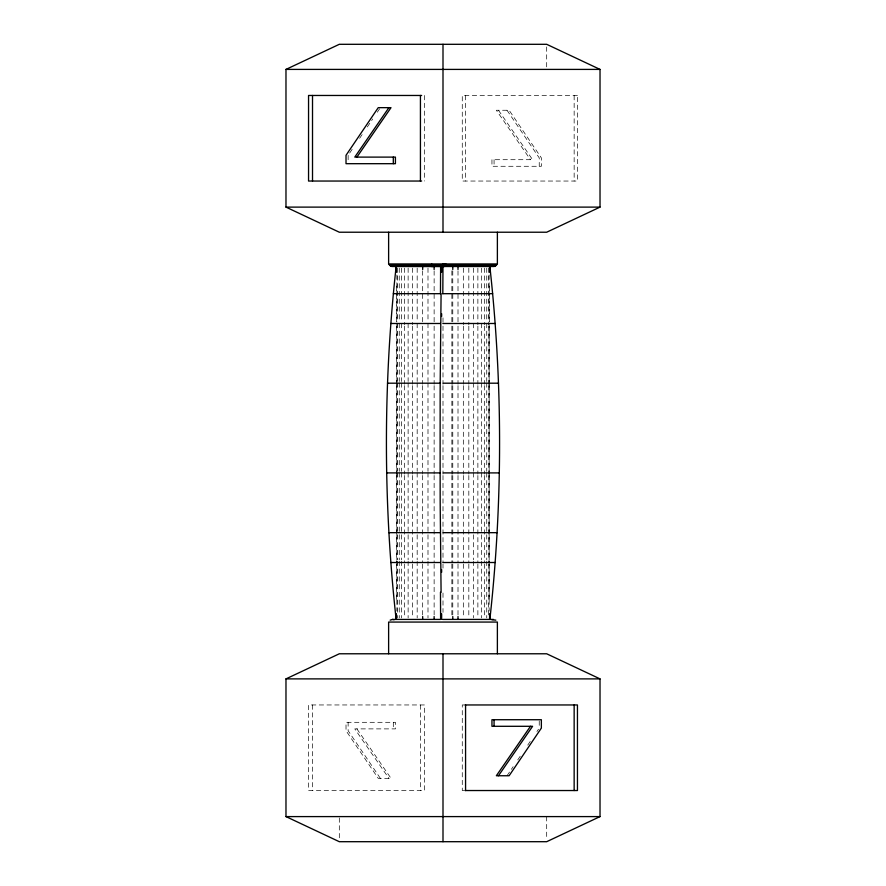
<?xml version="1.0" encoding="UTF-8"?>
<svg xmlns="http://www.w3.org/2000/svg" width="886" height="886" viewBox="0 0 886 886"><rect width="100%" height="100%" fill="white"/><g stroke="black" fill="none" stroke-linecap="round" stroke-linejoin="round"><path stroke-width="0.66" stroke-dasharray="4.43 3.32" d="M349.66 153.034L352.739 148.494M359.638 138.282L362.706 133.753M367.313 126.942L372.685 119.001M377.292 112.201L379.596 108.79M507.013 775.748L513.149 766.678M517.756 759.867L520.824 755.337M527.735 745.126L530.803 740.585M536.938 731.515L538.478 729.244M464.474 704.957L462.27 704.957L462.27 790.533L464.474 790.533M498.464 110.252L532.597 159.701L491.951 159.701L491.951 166.28L541.357 166.28L541.357 157.896L509.129 110.252L496.348 110.252L530.481 159.701M356.892 728.89L391.014 778.34L378.244 778.34L346.016 730.695L346.016 722.312L395.422 722.312L395.422 728.89L354.777 728.89L388.91 778.34M507.013 110.252L539.242 157.896L539.242 166.28M380.36 778.34L348.132 730.695L348.132 722.312M574.15 95.466L574.15 181.043M546.684 46.947L546.684 68.089M546.684 816.593L546.684 839.053M539.242 720.916L539.242 728.104M494.067 159.701L494.067 166.28M489.593 286.056L489.593 324.774M489.593 326.159L489.593 384.236M489.593 385.62L489.593 474.11M489.593 475.494L489.593 562.61M489.593 563.994L489.593 599.944M489.138 274.992L489.138 322.006M489.138 323.39L489.138 381.467M489.138 382.852L489.138 471.341M489.138 472.725L489.138 559.841M489.138 561.226L489.138 611.008M488.396 268.081L488.396 324.774M488.396 326.159L488.396 384.236M488.396 385.62L488.396 474.11M488.396 475.494L488.396 562.61M488.396 563.994L488.396 617.919M486.746 268.081L486.746 322.006M486.746 323.39L486.746 381.467M486.746 382.852L486.746 471.341M486.746 472.725L486.746 559.841M486.746 561.226L486.746 617.919M484.553 268.081L484.553 324.774M484.553 326.159L484.553 384.236M484.553 385.62L484.553 474.11M484.553 475.494L484.553 562.61M484.553 563.994L484.553 617.919M481.375 268.081L481.375 322.006M481.375 323.39L481.375 381.467M481.375 382.852L481.375 471.341M481.375 472.725L481.375 559.841M481.375 561.226L481.375 617.919M477.875 268.081L477.875 324.774M477.875 326.159L477.875 384.236M477.875 385.62L477.875 474.11M477.875 475.494L477.875 562.61M477.875 563.994L477.875 617.919M473.379 268.081L473.379 322.006M473.379 323.39L473.379 381.467M473.379 382.852L473.379 471.341M473.379 472.725L473.379 559.841M473.379 561.226L473.379 617.919M468.827 268.081L468.827 324.774M468.827 326.159L468.827 384.236M468.827 385.62L468.827 474.11M468.827 475.494L468.827 562.61M468.827 563.994L468.827 617.919M465.571 95.466L465.571 181.043M463.323 268.081L463.323 324.774M463.323 326.159L463.323 384.236M463.323 385.62L463.323 474.11M463.323 475.494L463.323 562.61M463.323 563.994L463.323 617.919M458.007 270.85L458.007 324.774M458.007 326.159L458.007 384.236M458.007 385.62L458.007 474.11M458.007 475.494L458.007 562.61M458.007 563.994L458.007 615.15M452.779 270.85L452.779 324.774M452.779 326.159L452.779 384.236M452.779 385.62L452.779 474.11M452.779 475.494L452.779 562.61M452.779 563.994L452.779 615.15M451.871 270.85L451.871 324.774M451.871 326.159L451.871 384.236M451.871 385.62L451.871 474.11M451.871 475.494L451.871 562.61M451.871 563.994L451.871 615.15M443 317.864L443 324.774M443 326.159L443 384.236M443 385.62L443 474.11M443 475.494L443 562.61M443 563.994L443 568.136M443 593.022L443 612.381M434.129 270.85L434.129 324.774M434.129 326.159L434.129 384.236M434.129 385.62L434.129 474.11M434.129 475.494L434.129 562.61M434.129 563.994L434.129 615.15M427.993 268.081L427.993 322.006M427.993 323.39L427.993 381.467M427.993 382.852L427.993 471.341M427.993 472.725L427.993 559.841M427.993 561.226L427.993 617.919M424.394 95.466L424.394 181.043M422.677 270.85L422.677 324.774M422.677 326.159L422.677 384.236M422.677 385.62L422.677 474.11M422.677 475.494L422.677 562.61M422.677 563.994L422.677 615.15M420.429 704.957L420.429 790.533M417.173 268.081L417.173 322.006M417.173 323.39L417.173 381.467M417.173 382.852L417.173 471.341M417.173 472.725L417.173 559.841M417.173 561.226L417.173 617.919M412.621 268.081L412.621 324.774M412.621 326.159L412.621 384.236M412.621 385.62L412.621 474.11M412.621 475.494L412.621 562.61M412.621 563.994L412.621 617.919M408.125 268.081L408.125 322.006M408.125 323.39L408.125 381.467M408.125 382.852L408.125 471.341M408.125 472.725L408.125 559.841M408.125 561.226L408.125 617.919M404.625 268.081L404.625 324.774M404.625 326.159L404.625 384.236M404.625 385.62L404.625 474.11M404.625 475.494L404.625 562.61M404.625 563.994L404.625 617.919M401.447 268.081L401.447 322.006M401.447 323.39L401.447 381.467M401.447 382.852L401.447 471.341M401.447 472.725L401.447 559.841M401.447 561.226L401.447 617.919M399.254 268.081L399.254 322.006M399.254 323.39L399.254 381.467M399.254 382.852L399.254 471.341M399.254 472.725L399.254 559.841M399.254 561.226L399.254 617.919M397.604 268.081L397.604 322.006M397.604 323.39L397.604 381.467M397.604 382.852L397.604 471.341M397.604 472.725L397.604 559.841M397.604 561.226L397.604 617.919M396.862 274.992L396.862 322.006M396.862 323.39L396.862 381.467M396.862 382.852L396.862 471.341M396.862 472.725L396.862 559.841M396.862 561.226L396.862 611.008M396.407 286.056L396.407 324.774M396.407 326.159L396.407 384.236M396.407 385.62L396.407 474.11M396.407 475.494L396.407 562.61M396.407 563.994L396.407 599.944M393.306 722.312L393.306 728.89M348.132 155.305L348.132 161.296M339.316 817.911L339.316 839.053M312.514 704.957L312.514 790.533M577.45 95.466L462.27 95.466L462.27 181.043L577.45 181.043L577.45 95.466M424.394 704.957L308.55 704.957L308.55 790.533L424.394 790.533L424.394 704.957"/><path stroke-width="1.33" d="M440.475 293.687L440.619 266.642M442.812 293.687L443 263.939L443.299 266.575L443.587 263.939M489.869 619.325C502.816 502.24 502.805 383.727 489.869 266.642M396.131 266.642C383.195 383.727 383.184 502.24 396.131 619.325M444.34 265.324L444.096 266.575L443.797 263.939M431.892 266.575L431.604 263.939L432.08 266.254M446.19 266.254L445.758 263.939L445.481 266.254M388.91 107.66L354.777 157.11L395.422 157.11L395.422 163.689L346.016 163.689L346.016 155.305L378.244 107.66L391.014 107.66L356.892 157.11M530.481 726.298L496.348 775.748L509.129 775.748L541.357 728.104L541.357 719.72L491.951 719.72L491.951 726.298L532.597 726.298L498.464 775.748M390.15 620.145L392.487 619.425L440.442 619.425M285.979 69.407L339.316 44.3L546.684 44.3L600.021 69.407L600.021 207.114L546.684 232.221L339.316 232.221L285.979 207.114L285.979 69.407L600.021 69.407M285.979 678.886L339.316 653.779L546.684 653.779L600.021 678.886L600.021 816.593L546.684 841.7L339.316 841.7L285.979 816.593L285.979 678.886L600.021 678.886M491.885 619.746L495.85 620.145M421.636 95.466L308.55 95.466L308.55 181.043L421.636 181.043M285.979 207.114L600.021 207.114M389.054 264.67L443.033 264.67M443.82 264.67L496.946 264.67M389.563 265.324L443.066 265.324M443.864 265.324L496.437 265.324M390.194 265.855L443.122 265.855M443.919 265.855L495.806 265.855M390.925 266.254L443.421 266.254M443.975 266.254L495.075 266.254M391.712 266.498L443.299 266.575M444.041 266.498L494.288 266.498M393.351 293.687L441.084 293.687L440.187 383.195A1602.076 81.202 -90 0 0 440.187 502.805L441.084 592.313L440.475 592.313L440.619 619.325M442.623 293.687L492.649 293.687M390.848 323.49L440.353 323.49M442.823 323.49L495.152 323.49M387.503 383.195L440.043 383.195M443.089 383.195L498.497 383.195M386.661 472.902L439.888 472.902M443.155 472.902L499.339 472.902M388.899 532.674L440.253 532.674M442.978 532.674L497.101 532.674M390.848 562.51L440.353 562.51M442.823 562.51L495.152 562.51M442.69 619.425L493.513 619.425M465.028 704.957L577.45 704.957L577.45 790.533L465.028 790.533M285.979 816.593L600.021 816.593M431.958 266.498L432.578 266.498M392.487 619.425L394.115 619.746M574.15 704.957L574.15 790.533M497.378 232.221L497.378 263.939L388.622 263.939L388.622 232.221M497.378 653.779L497.378 622.061L388.622 622.061L388.622 653.779M494.067 719.72L494.067 726.298M489.593 266.697L489.593 272.235M489.593 613.765L489.593 619.303M465.571 704.957L465.571 790.533M458.007 266.697L458.007 269.466M458.007 616.534L458.007 619.303M452.779 266.697L452.779 269.466M452.779 616.534L452.779 619.303M443 44.3L443 232.221M443 653.779L443 841.7M441.638 266.697L441.638 272.235M441.638 313.71L441.638 316.479M441.638 569.521L441.638 572.29M441.638 613.765L441.638 619.303M434.129 266.697L434.129 269.466M434.129 616.534L434.129 619.303M422.677 266.697L422.677 269.466M422.677 616.534L422.677 619.303M420.429 95.466L420.429 181.043M396.407 266.697L396.407 272.235M396.407 613.765L396.407 619.303M393.306 157.11L393.306 163.689M312.514 95.466L312.514 181.043"/></g></svg>
